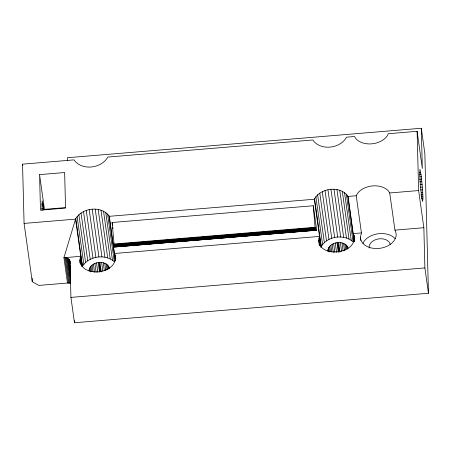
<?xml version="1.0" encoding="UTF-8"?>
<svg xmlns="http://www.w3.org/2000/svg" width="451" height="451" viewBox="0 0 451 451"><rect width="100%" height="100%" fill="white"/><g stroke="black" fill="none" stroke-linecap="round" stroke-linejoin="round"><path stroke-width="0.68" d="M422.942 198.592L422.593 201.535L421.674 197.324L420.36 185.096L419.74 175.033L419.949 169.283L421.364 176.651L422.722 192.368L422.942 198.592L421.538 198.711M89.106 270.825C89.569 261.417 106.148 259.066 109.277 267.922M327.871 250.942C328.334 241.533 344.914 239.182 348.042 248.039M361.448 232.913L360.394 237.243A18.001 12.662 -8 0 0 378.626 248.45A18.001 12.662 -8 0 0 396.209 234.261L395.51 231.025L394.935 230.128L389.715 192.966L388.424 190.953A18.001 12.662 -8 0 0 357.406 193.535L356.222 195.757L361.448 232.913L353.291 233.595C361.251 255.08 313.27 259.759 319.522 236.409L314.302 199.246C320.548 187.701 340.336 185.293 348.065 196.433L354.255 241.657M80.216 263.531L79.85 260.069L80.763 256.292L75.537 219.13C81.789 207.584 101.571 205.182 109.305 216.317L115.411 260.87M63.918 257.696L75.537 219.13L24.078 223.414L32.263 281.695L38.825 285.421L67.481 283.031L70.204 283.267L66.641 257.933L64.854 257.668L63.918 257.696L67.481 283.031M320.841 247.509C326.298 236.132 343.927 233.528 353.077 241.866L346.368 194.144M362.931 243.472L364.109 241.257A18.001 12.662 -8 0 1 395.127 238.669M68.417 283.008L64.854 257.668L80.763 256.292L82.499 266.327C88.802 255.959 105.337 253.62 114.312 261.749L107.609 214.028M66.641 257.933L69.296 259.562L69.995 261.433L70.925 297.406L74.483 322.747L428.45 293.263L424.853 153.594L421.296 128.253L67.329 157.737L67.396 160.505M24.078 223.414L22.55 164.164L74.015 159.874C81.738 171.014 101.531 168.612 107.778 157.066L312.774 139.99C320.503 151.13 340.296 148.729 346.543 137.177L354.531 136.512L355.997 138.801A18.001 12.662 -8 0 0 387.014 136.213L388.356 133.699L417.107 131.303L422.328 168.465L421.296 128.253M39.57 174.622L64.64 172.536L65.553 208.086L40.483 210.172L39.57 174.622L44.452 209.354L65.344 207.612M41.582 204.224L42.975 204.106L43.724 209.935M419.413 172.756L420.817 172.637M41.847 206.073L43.245 205.955M419.684 174.605L421.087 174.486M41.43 208.294L43.516 208.12M419.96 176.769L421.364 176.651M419.531 179.244L421.634 179.07M419.796 181.843L421.899 181.668M420.044 184.555L422.147 184.374M420.27 187.289L422.373 187.114M420.462 189.978L422.564 189.803M109.305 216.317L314.302 199.246M348.065 196.433L356.222 195.757M389.715 192.966L418.629 190.559L417.107 131.303M421.319 192.481L422.722 192.368M420.738 194.905L422.841 194.731M112.113 222.495L313.27 205.741L316.715 230.235L114.323 247.013L112.113 222.495L112.496 225.212M421.51 196.94L422.914 196.822M113.9 244.025L315.063 227.27L315.452 230.219L316.715 230.235M113.945 244.493L315.102 227.738M113.99 244.949L315.148 228.195M114.035 245.383L315.193 228.629M114.08 245.778L315.238 229.029M114.131 246.139L315.288 229.384M114.176 246.443L315.334 229.689M114.216 246.686L315.373 229.931M114.255 246.866L315.412 230.111M114.323 247.013L315.48 230.258M314.556 198.722L321.264 246.443L319.522 236.409L114.526 253.479C121.122 272.201 85.171 279.304 80.03 262.211M394.935 230.128L423.855 227.716L418.629 190.559M70.925 297.406L424.887 267.928L423.855 227.716M339.682 251.974L337.816 242.599L338.588 252.064M100.923 271.857L99.051 262.482L99.829 271.947M42.975 204.106L42.106 200.751L42.095 210.589M424.887 267.928L428.45 293.263M360.394 237.243L360.856 240.546M354.396 237.203L354.672 239.182M354.599 239.718L353.95 235.101L354.244 239.718M347.789 195.954L354.204 241.601M344.519 192.566L351.228 240.282M342.286 191.258L348.995 238.974M339.744 190.26L346.447 237.981M347.648 246.877L347.93 248.89M346.977 245.795L347.45 249.155M346.047 244.831L346.616 248.862M344.885 244.014L345.737 250.057M336.953 189.6L343.656 237.322M343.527 243.354L344.57 250.745M342.01 242.886L343.143 250.948M333.999 189.307L340.702 237.023M340.375 242.615L341.604 251.348M338.678 242.548L339.998 251.957M330.966 189.375L337.675 237.096M336.953 242.694L338.278 252.098M327.945 189.809L334.653 237.53M335.262 243.038L336.587 252.447M333.65 243.585L334.879 252.318M325.019 190.598L331.727 238.314M332.161 244.301L333.295 252.363M330.842 245.181L331.789 251.9M322.273 191.714L328.982 239.436M329.732 246.19L330.487 251.568M328.858 247.306L329.518 252.008M328.243 248.49L328.621 251.179M327.911 249.713L328.193 251.731M319.787 193.129L326.496 240.851M317.634 194.804L324.342 242.52M315.875 196.687L322.578 244.403M318.942 238.015L320.052 245.936M319.488 244.38L319.674 245.699M318.609 240.186L319.263 244.803M112.784 227.253L112.975 228.618M115.653 258.288L115.191 254.984L115.563 260.92M109.024 215.837L115.343 260.791M105.759 212.449L112.462 260.171M103.527 211.141L110.23 258.863M100.979 210.143L107.682 257.865M108.883 266.761L109.17 268.779M108.212 265.684L108.59 268.368M107.287 264.72L107.947 269.422M106.126 263.897L106.972 269.946M98.188 209.489L104.891 257.205M104.767 263.243L105.805 270.634M103.245 262.77L104.378 270.831M95.234 209.191L101.943 256.912M101.616 262.499L102.839 271.237M99.913 262.437L101.233 271.84M92.201 209.258L98.91 256.98M98.194 262.578L99.513 271.987M89.18 209.692L95.888 257.414M96.503 262.927L97.822 272.331M94.89 263.469L96.114 272.201M86.254 210.482L92.962 258.203M93.402 264.19L94.535 272.252M92.083 265.064L93.024 271.784M83.514 211.598L90.217 259.319M90.967 266.079L91.722 271.451M90.093 267.189L90.752 271.897M89.478 268.379L89.856 271.062M89.146 269.602L89.337 270.944M81.028 213.013L87.731 260.734M78.874 214.687L85.577 262.409M77.11 216.57L83.818 264.292M75.791 218.605L82.499 266.327M80.177 257.904L81.197 265.16M79.85 260.069L80.312 263.367M69.905 260.774L70.097 262.144M69.668 260.148L70.153 263.57M69.296 259.562L70.548 268.463M68.794 259.037L70.621 272.049M68.169 258.581L70.576 275.702M67.447 258.209L70.627 280.81M65.767 257.746L69.33 283.087M22.55 164.164L22.747 165.551M313.27 205.741L315.063 227.27M319.522 236.409L320.227 245.868M80.763 256.292L81.513 266.434M74.432 320.667L74.483 322.747M32.173 278.211L32.263 281.695M369.251 248.067A10.677 7.509 -8 0 1 378.355 238.929A10.677 7.509 -8 0 1 390.312 244.555"/></g></svg>
